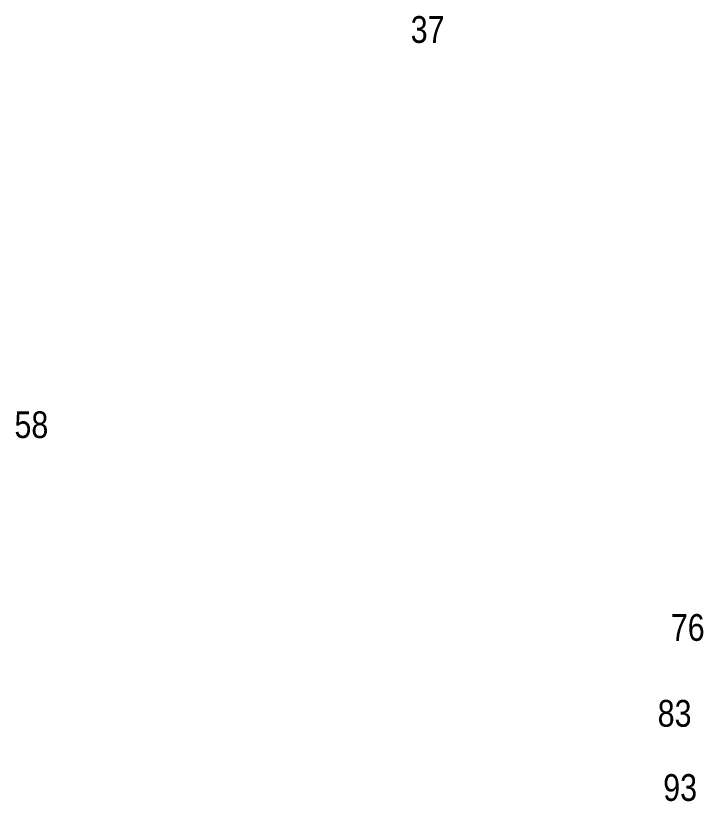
# Model space of a CAD drawing. Header units: metres. Extents: x 546493 to 550393, y 1834828 to 1841237.
# Drawn here: x 547901 to 548415, y 1839413 to 1840000 of the extents above; entities that cross this region are included whole.
import ezdxf
from ezdxf.enums import TextEntityAlignment as Align

# ---------------------------------------------------------------- set-up
doc = ezdxf.new("R2010")
doc.units = ezdxf.units.M
doc.layers.add('13', color=7, linetype='Continuous')

msp = doc.modelspace()

# ---------------------------------------------------------------- texts
at = {"layer": '13', "width": 0.85}
for s, p in [('37', (548208.995, 1839980.14)), ('58', (547912.745, 1839684.79)), ('76', (548403.47, 1839533.24)), ('83', (548393.655, 1839469.06)), ('93', (548397.785, 1839413.61))]:
    msp.add_text(s, height=20, dxfattribs=at).set_placement(p, align=Align.CENTER)

doc.saveas('drawing.dxf')
